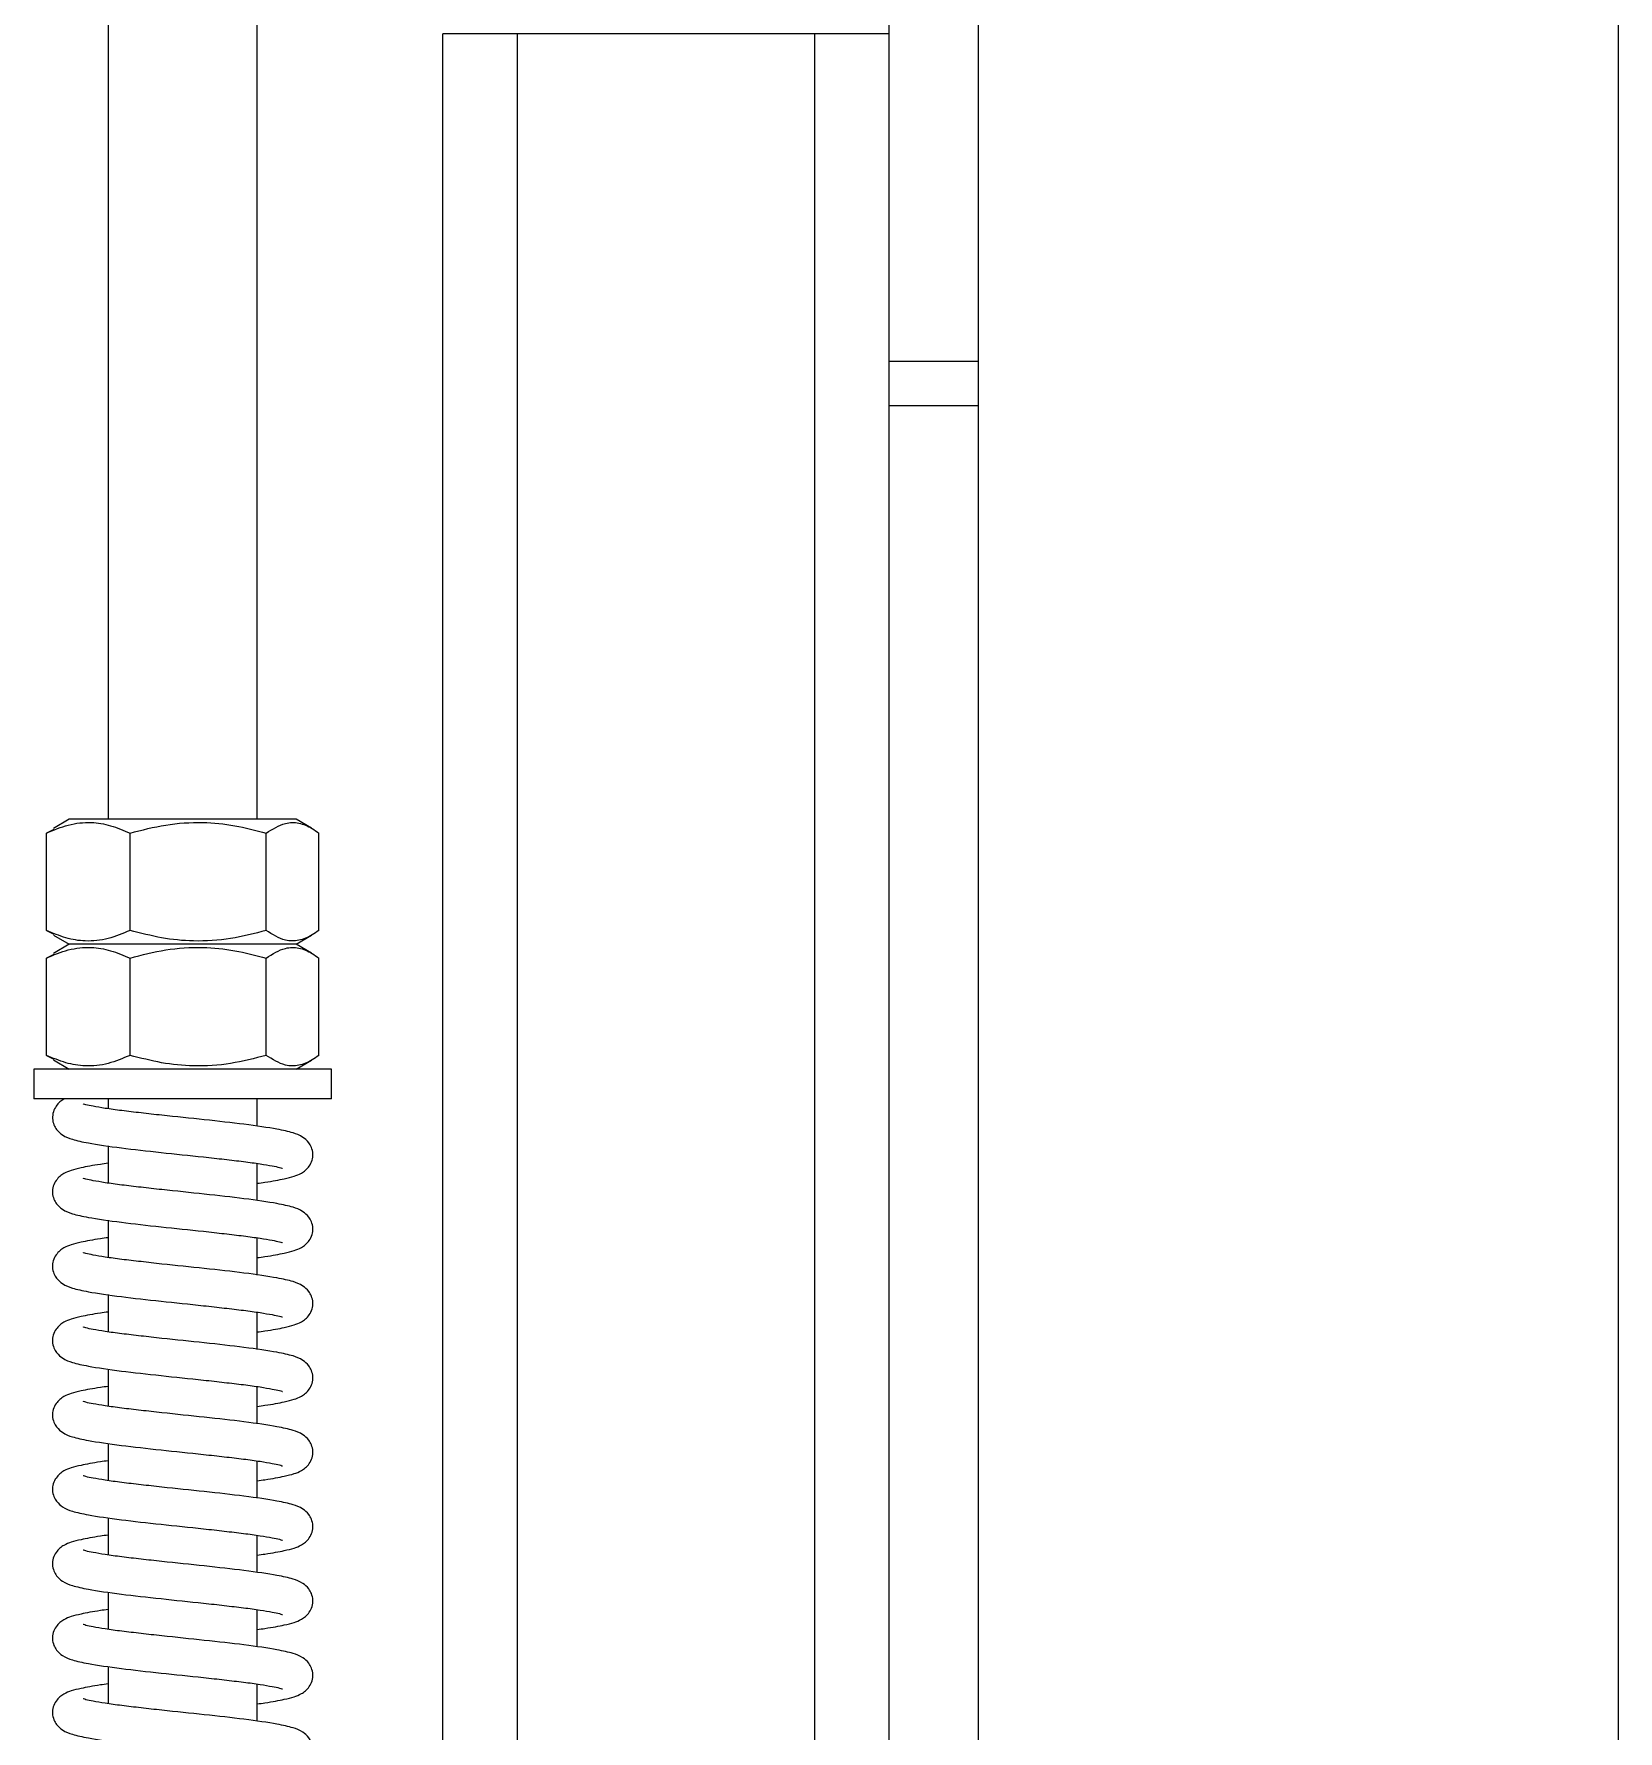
# Model space of a CAD drawing. Header units: millimetres. Extents: x 6622 to 532820, y 3370 to 359312.
# Drawn here: x 458771.5 to 458878, y 314423.9 to 314538 of the extents above; entities that cross this region are included whole.
import ezdxf

# ---------------------------------------------------------------- set-up
doc = ezdxf.new("R2010")
doc.units = ezdxf.units.MM

# ---------------------------------------------------------------- blocks, each defined once
blk = doc.blocks.new('A$C6F3A12F4')
at = {"color": 2, "linetype": 'Continuous', "lineweight": 25}
for p, q in [((67.2, 1428), (982.2, 1428)), ((600.2, 1385), (72.2, 1385)), ((109.2, 1379), (109.2, 1385)), ((112.2, 1385), (112.2, 1379)), ((109.2, 1379), (35.2, 1379)), ((87.2, 1379), (87.2, 1374)), ((112.2, 1379), (109.2, 1379)), ((462.2, 1379), (112.2, 1379)), ((487.2, 1374), (87.2, 1374)), ((87.2, 1374), (87.2, 1354)), ((487.2, 1354), (87.2, 1354)), ((87.2, 1354), (87.2, 1349)), ((487.2, 1349), (87.2, 1349)), ((158.8, 1341.5), (156.8, 1341.5)), ((156.8, 1341.5), (156.8, 1321.5)), ((158.8, 1341.5), (158.8, 1321.5)), ((140.6, 1340.16), (140, 1339.13)), ((147.47, 1340.66), (140.93, 1340.66)), ((148.4, 1339.13), (147.8, 1340.16)), ((149, 1340.16), (148.4, 1339.13)), ((155.87, 1340.66), (149.33, 1340.66)), ((156.8, 1339.13), (156.2, 1340.16)), ((140, 1339.13), (140, 1323.87)), ((148.4, 1339.13), (148.4, 1323.87)), ((140, 1336.5), (0, 1336.5)), ((147.47, 1337.12), (140.93, 1337.12)), ((155.87, 1337.12), (149.33, 1337.12)), ((160.64, 1336.5), (158.8, 1336.5)), ((165.64, 1336.5), (163.14, 1336.5)), ((170.64, 1336.5), (168.14, 1336.5)), ((175.64, 1336.5), (173.14, 1336.5)), ((180.64, 1336.5), (178.14, 1336.5)), ((185.64, 1336.5), (183.14, 1336.5)), ((190.64, 1336.5), (188.14, 1336.5)), ((195.64, 1336.5), (193.14, 1336.5)), ((200.64, 1336.5), (198.14, 1336.5)), ((147.47, 1327.96), (140.93, 1327.96)), ((155.87, 1327.96), (149.33, 1327.96)), ((0, 1326.5), (140, 1326.5)), ((158.8, 1326.5), (159.46, 1326.5)), ((161.96, 1326.5), (164.46, 1326.5)), ((166.96, 1326.5), (169.46, 1326.5)), ((171.96, 1326.5), (174.46, 1326.5)), ((176.96, 1326.5), (179.46, 1326.5)), ((181.96, 1326.5), (184.46, 1326.5)), ((186.96, 1326.5), (189.46, 1326.5)), ((191.96, 1326.5), (194.46, 1326.5)), ((196.96, 1326.5), (199.46, 1326.5)), ((140, 1323.87), (140.62, 1322.81)), ((147.78, 1322.81), (148.4, 1323.87)), ((148.4, 1323.87), (149.02, 1322.81)), ((156.18, 1322.81), (156.8, 1323.87)), ((140.68, 1322.84), (140.93, 1322.34)), ((147.47, 1322.34), (147.72, 1322.84)), ((149.08, 1322.84), (149.33, 1322.34)), ((155.87, 1322.34), (156.12, 1322.84)), ((147.47, 1322.34), (140.93, 1322.34)), ((155.87, 1322.34), (149.33, 1322.34)), ((156.8, 1321.5), (158.8, 1321.5))]:
    blk.add_line(p, q, dxfattribs=at)
for points, knots in [([(140.93, 1337.12), (140.66, 1337.54), (140.2, 1338.26), (140.2, 1339.31), (140.51, 1340.06), (140.82, 1340.51), (140.93, 1340.66)], [0, 0, 0, 0, 0.363594, 0.612792, 0.868709, 1, 1, 1, 1]), ([(147.47, 1340.66), (147.58, 1340.51), (147.89, 1340.07), (148.2, 1339.31), (148.2, 1338.27), (147.74, 1337.54), (147.47, 1337.12)], [0, 0, 0, 0, 0.131291, 0.380795, 0.636405, 1, 1, 1, 1]), ([(149.33, 1337.12), (149.06, 1337.54), (148.6, 1338.26), (148.6, 1339.31), (148.91, 1340.06), (149.22, 1340.51), (149.33, 1340.66)], [0, 0, 0, 0, 0.363593, 0.612792, 0.868709, 1, 1, 1, 1]), ([(155.87, 1340.66), (155.98, 1340.51), (156.29, 1340.07), (156.6, 1339.31), (156.6, 1338.27), (156.14, 1337.54), (155.87, 1337.12)], [0, 0, 0, 0, 0.131291, 0.380795, 0.636405, 1, 1, 1, 1]), ([(164.47, 1336.5), (164.45, 1336.68), (164.35, 1337.4), (164.19, 1338.26), (164.02, 1338.95), (163.82, 1339.48), (163.45, 1339.96), (162.94, 1340.22), (162.5, 1340.28), (162.06, 1340.18), (161.65, 1339.93), (161.27, 1339.47), (161.05, 1338.87), (160.8, 1337.74), (160.51, 1335.75), (160.2, 1332.99), (159.95, 1330.53), (159.74, 1328.68), (159.59, 1327.38), (159.44, 1326.28), (159.29, 1325.46), (159.21, 1324.99), (159.11, 1324.77), (159.14, 1324.8), (159.14, 1324.8)], [0, 0, 0, 0, 0.023267, 0.09235, 0.138799, 0.174285, 0.212257, 0.232337, 0.251572, 0.26947, 0.285627, 0.314201, 0.365, 0.433183, 0.53304, 0.628902, 0.724757, 0.774318, 0.824047, 0.873722, 0.919855, 0.96171, 0.999931, 1, 1, 1, 1]), ([(169.47, 1336.5), (169.45, 1336.68), (169.35, 1337.4), (169.19, 1338.26), (169.02, 1338.95), (168.82, 1339.48), (168.45, 1339.96), (167.94, 1340.22), (167.5, 1340.28), (167.06, 1340.18), (166.65, 1339.93), (166.27, 1339.47), (166.05, 1338.87), (165.8, 1337.74), (165.51, 1335.75), (165.2, 1332.99), (164.95, 1330.53), (164.74, 1328.68), (164.59, 1327.38), (164.44, 1326.28), (164.29, 1325.46), (164.21, 1324.99), (164.11, 1324.77), (164.14, 1324.8), (164.14, 1324.8)], [0, 0, 0, 0, 0.023267, 0.09235, 0.138799, 0.174285, 0.212257, 0.232337, 0.251572, 0.26947, 0.285627, 0.314201, 0.365, 0.433183, 0.53304, 0.628902, 0.724757, 0.774318, 0.824047, 0.873722, 0.919855, 0.96171, 0.999931, 1, 1, 1, 1]), ([(174.47, 1336.5), (174.45, 1336.68), (174.35, 1337.4), (174.19, 1338.26), (174.02, 1338.95), (173.82, 1339.48), (173.45, 1339.96), (172.94, 1340.22), (172.5, 1340.28), (172.06, 1340.18), (171.65, 1339.93), (171.27, 1339.47), (171.05, 1338.87), (170.8, 1337.74), (170.51, 1335.75), (170.2, 1332.99), (169.95, 1330.53), (169.74, 1328.68), (169.59, 1327.38), (169.44, 1326.28), (169.29, 1325.46), (169.21, 1324.99), (169.11, 1324.77), (169.14, 1324.8), (169.14, 1324.8)], [0, 0, 0, 0, 0.023267, 0.0923499, 0.1387989, 0.1742845, 0.2122573, 0.2323371, 0.2515723, 0.2694699, 0.2856268, 0.3142014, 0.3649996, 0.4331834, 0.5330397, 0.6289018, 0.7247574, 0.7743176, 0.8240472, 0.8737219, 0.9198555, 0.9617098, 0.9999307, 1, 1, 1, 1]), ([(179.47, 1336.5), (179.45, 1336.68), (179.35, 1337.4), (179.19, 1338.26), (179.02, 1338.95), (178.82, 1339.48), (178.45, 1339.96), (177.94, 1340.22), (177.5, 1340.28), (177.06, 1340.18), (176.65, 1339.93), (176.27, 1339.47), (176.05, 1338.87), (175.8, 1337.74), (175.51, 1335.75), (175.2, 1332.99), (174.95, 1330.53), (174.74, 1328.68), (174.59, 1327.38), (174.44, 1326.28), (174.29, 1325.46), (174.21, 1324.99), (174.11, 1324.77), (174.14, 1324.8), (174.14, 1324.8)], [0, 0, 0, 0, 0.023267, 0.09235, 0.138799, 0.174285, 0.212257, 0.232337, 0.251572, 0.26947, 0.285627, 0.314201, 0.365, 0.433183, 0.53304, 0.628902, 0.724757, 0.774318, 0.824047, 0.873722, 0.919855, 0.96171, 0.999931, 1, 1, 1, 1]), ([(184.47, 1336.5), (184.45, 1336.68), (184.35, 1337.4), (184.19, 1338.26), (184.02, 1338.95), (183.82, 1339.48), (183.45, 1339.96), (182.94, 1340.22), (182.5, 1340.28), (182.06, 1340.18), (181.65, 1339.93), (181.27, 1339.47), (181.05, 1338.87), (180.8, 1337.74), (180.51, 1335.75), (180.2, 1332.99), (179.95, 1330.53), (179.74, 1328.68), (179.59, 1327.38), (179.44, 1326.28), (179.29, 1325.46), (179.21, 1324.99), (179.11, 1324.77), (179.14, 1324.8), (179.14, 1324.8)], [0, 0, 0, 0, 0.023267, 0.09235, 0.138799, 0.174285, 0.212257, 0.232337, 0.251572, 0.26947, 0.285627, 0.314201, 0.365, 0.433183, 0.53304, 0.628902, 0.724757, 0.774318, 0.824047, 0.873722, 0.919855, 0.96171, 0.999931, 1, 1, 1, 1]), ([(189.47, 1336.5), (189.45, 1336.68), (189.35, 1337.4), (189.19, 1338.26), (189.02, 1338.95), (188.82, 1339.48), (188.45, 1339.96), (187.94, 1340.22), (187.5, 1340.28), (187.06, 1340.18), (186.65, 1339.93), (186.27, 1339.47), (186.05, 1338.87), (185.8, 1337.74), (185.51, 1335.75), (185.2, 1332.99), (184.95, 1330.53), (184.74, 1328.68), (184.59, 1327.38), (184.44, 1326.28), (184.29, 1325.46), (184.21, 1324.99), (184.11, 1324.77), (184.14, 1324.8), (184.14, 1324.8)], [0, 0, 0, 0, 0.023267, 0.09235, 0.138799, 0.174285, 0.212257, 0.232337, 0.251572, 0.26947, 0.285627, 0.314201, 0.365, 0.433183, 0.53304, 0.628902, 0.724757, 0.774318, 0.824047, 0.873722, 0.919855, 0.96171, 0.999931, 1, 1, 1, 1]), ([(194.47, 1336.5), (194.45, 1336.68), (194.35, 1337.4), (194.19, 1338.26), (194.02, 1338.95), (193.82, 1339.48), (193.45, 1339.96), (192.94, 1340.22), (192.5, 1340.28), (192.06, 1340.18), (191.65, 1339.93), (191.27, 1339.47), (191.05, 1338.87), (190.8, 1337.74), (190.51, 1335.75), (190.2, 1332.99), (189.95, 1330.53), (189.74, 1328.68), (189.59, 1327.38), (189.44, 1326.28), (189.29, 1325.46), (189.21, 1324.99), (189.11, 1324.77), (189.14, 1324.8), (189.14, 1324.8)], [0, 0, 0, 0, 0.023267, 0.09235, 0.138799, 0.174285, 0.212257, 0.232337, 0.251572, 0.26947, 0.285627, 0.314201, 0.365, 0.433183, 0.53304, 0.628902, 0.724757, 0.774318, 0.824047, 0.873722, 0.919855, 0.96171, 0.999931, 1, 1, 1, 1]), ([(199.47, 1336.5), (199.45, 1336.68), (199.35, 1337.4), (199.19, 1338.26), (199.02, 1338.95), (198.82, 1339.48), (198.45, 1339.96), (197.94, 1340.22), (197.5, 1340.28), (197.06, 1340.18), (196.65, 1339.93), (196.27, 1339.47), (196.05, 1338.87), (195.8, 1337.74), (195.51, 1335.75), (195.2, 1332.99), (194.95, 1330.53), (194.74, 1328.68), (194.59, 1327.38), (194.44, 1326.28), (194.29, 1325.46), (194.21, 1324.99), (194.11, 1324.77), (194.14, 1324.8), (194.14, 1324.8)], [0, 0, 0, 0, 0.023267, 0.0923499, 0.1387989, 0.1742845, 0.2122573, 0.232337, 0.2515723, 0.2694699, 0.2856267, 0.3142013, 0.3649996, 0.4331834, 0.5330397, 0.6289018, 0.7247574, 0.7743175, 0.8240472, 0.8737219, 0.9198555, 0.9617098, 0.9999307, 1, 1, 1, 1]), ([(204.47, 1336.5), (204.45, 1336.68), (204.35, 1337.4), (204.19, 1338.26), (204.02, 1338.95), (203.82, 1339.48), (203.45, 1339.96), (202.94, 1340.22), (202.5, 1340.28), (202.06, 1340.18), (201.65, 1339.93), (201.27, 1339.47), (201.05, 1338.87), (200.8, 1337.74), (200.51, 1335.75), (200.2, 1332.99), (199.95, 1330.53), (199.74, 1328.68), (199.59, 1327.38), (199.44, 1326.28), (199.29, 1325.46), (199.21, 1324.99), (199.11, 1324.77), (199.14, 1324.8), (199.14, 1324.8)], [0, 0, 0, 0, 0.023267, 0.09235, 0.138799, 0.174285, 0.212257, 0.232337, 0.251572, 0.26947, 0.285627, 0.314201, 0.365, 0.433183, 0.53304, 0.628902, 0.724757, 0.774318, 0.824047, 0.873722, 0.919855, 0.96171, 0.999931, 1, 1, 1, 1]), ([(158.79, 1323.59), (158.8, 1323.57), (158.88, 1323.37), (159.16, 1323.04), (159.65, 1322.79), (160.1, 1322.72), (160.54, 1322.82), (160.95, 1323.07), (161.33, 1323.53), (161.55, 1324.13), (161.8, 1325.26), (162.09, 1327.25), (162.4, 1330.01), (162.65, 1332.47), (162.86, 1334.32), (163.01, 1335.62), (163.16, 1336.72), (163.31, 1337.54), (163.39, 1338.01), (163.49, 1338.23), (163.46, 1338.2), (163.46, 1338.2)], [0, 0, 0, 0, 0.006601, 0.052285, 0.076443, 0.099584, 0.121116, 0.140554, 0.174932, 0.236046, 0.318076, 0.438211, 0.55354, 0.668862, 0.728487, 0.788315, 0.848078, 0.90358, 0.953934, 0.999917, 1, 1, 1, 1]), ([(163.13, 1326.5), (163.15, 1326.32), (163.25, 1325.6), (163.41, 1324.74), (163.58, 1324.05), (163.78, 1323.52), (164.15, 1323.04), (164.66, 1322.78), (165.1, 1322.72), (165.54, 1322.82), (165.95, 1323.07), (166.33, 1323.53), (166.55, 1324.13), (166.8, 1325.26), (167.09, 1327.25), (167.4, 1330.01), (167.65, 1332.47), (167.86, 1334.32), (168.01, 1335.62), (168.16, 1336.72), (168.31, 1337.54), (168.39, 1338.01), (168.49, 1338.23), (168.46, 1338.2), (168.46, 1338.2)], [0, 0, 0, 0, 0.023267, 0.0923499, 0.1387989, 0.1742845, 0.2122573, 0.232337, 0.2515723, 0.2694699, 0.2856267, 0.3142013, 0.3649996, 0.4331834, 0.5330397, 0.6289018, 0.7247574, 0.7743175, 0.8240472, 0.8737219, 0.9198555, 0.9617098, 0.9999307, 1, 1, 1, 1]), ([(168.13, 1326.5), (168.15, 1326.32), (168.25, 1325.6), (168.41, 1324.74), (168.58, 1324.05), (168.78, 1323.52), (169.15, 1323.04), (169.66, 1322.78), (170.1, 1322.72), (170.54, 1322.82), (170.95, 1323.07), (171.33, 1323.53), (171.55, 1324.13), (171.8, 1325.26), (172.09, 1327.25), (172.4, 1330.01), (172.65, 1332.47), (172.86, 1334.32), (173.01, 1335.62), (173.16, 1336.72), (173.31, 1337.54), (173.39, 1338.01), (173.49, 1338.23), (173.46, 1338.2), (173.46, 1338.2)], [0, 0, 0, 0, 0.023267, 0.09235, 0.138799, 0.174285, 0.212257, 0.232337, 0.251572, 0.26947, 0.285627, 0.314201, 0.365, 0.433183, 0.53304, 0.628902, 0.724757, 0.774318, 0.824047, 0.873722, 0.919855, 0.96171, 0.999931, 1, 1, 1, 1]), ([(173.13, 1326.5), (173.15, 1326.32), (173.25, 1325.6), (173.41, 1324.74), (173.58, 1324.05), (173.78, 1323.52), (174.15, 1323.04), (174.66, 1322.78), (175.1, 1322.72), (175.54, 1322.82), (175.95, 1323.07), (176.33, 1323.53), (176.55, 1324.13), (176.8, 1325.26), (177.09, 1327.25), (177.4, 1330.01), (177.65, 1332.47), (177.86, 1334.32), (178.01, 1335.62), (178.16, 1336.72), (178.31, 1337.54), (178.39, 1338.01), (178.49, 1338.23), (178.46, 1338.2), (178.46, 1338.2)], [0, 0, 0, 0, 0.023267, 0.09235, 0.138799, 0.174285, 0.212257, 0.232337, 0.251572, 0.26947, 0.285627, 0.314201, 0.365, 0.433183, 0.53304, 0.628902, 0.724757, 0.774318, 0.824047, 0.873722, 0.919855, 0.96171, 0.999931, 1, 1, 1, 1]), ([(178.13, 1326.5), (178.15, 1326.32), (178.25, 1325.6), (178.41, 1324.74), (178.58, 1324.05), (178.78, 1323.52), (179.15, 1323.04), (179.66, 1322.78), (180.1, 1322.72), (180.54, 1322.82), (180.95, 1323.07), (181.33, 1323.53), (181.55, 1324.13), (181.8, 1325.26), (182.09, 1327.25), (182.4, 1330.01), (182.65, 1332.47), (182.86, 1334.32), (183.01, 1335.62), (183.16, 1336.72), (183.31, 1337.54), (183.39, 1338.01), (183.49, 1338.23), (183.46, 1338.2), (183.46, 1338.2)], [0, 0, 0, 0, 0.023267, 0.09235, 0.138799, 0.174285, 0.212257, 0.232337, 0.251572, 0.26947, 0.285627, 0.314201, 0.365, 0.433183, 0.53304, 0.628902, 0.724757, 0.774318, 0.824047, 0.873722, 0.919855, 0.96171, 0.999931, 1, 1, 1, 1]), ([(183.13, 1326.5), (183.15, 1326.32), (183.25, 1325.6), (183.41, 1324.74), (183.58, 1324.05), (183.78, 1323.52), (184.15, 1323.04), (184.66, 1322.78), (185.1, 1322.72), (185.54, 1322.82), (185.95, 1323.07), (186.33, 1323.53), (186.55, 1324.13), (186.8, 1325.26), (187.09, 1327.25), (187.4, 1330.01), (187.65, 1332.47), (187.86, 1334.32), (188.01, 1335.62), (188.16, 1336.72), (188.31, 1337.54), (188.39, 1338.01), (188.49, 1338.23), (188.46, 1338.2), (188.46, 1338.2)], [0, 0, 0, 0, 0.023267, 0.09235, 0.138799, 0.174285, 0.212257, 0.232337, 0.251572, 0.26947, 0.285627, 0.314201, 0.365, 0.433183, 0.53304, 0.628902, 0.724757, 0.774318, 0.824047, 0.873722, 0.919855, 0.96171, 0.999931, 1, 1, 1, 1]), ([(188.13, 1326.5), (188.15, 1326.32), (188.25, 1325.6), (188.41, 1324.74), (188.58, 1324.05), (188.78, 1323.52), (189.15, 1323.04), (189.66, 1322.78), (190.1, 1322.72), (190.54, 1322.82), (190.95, 1323.07), (191.33, 1323.53), (191.55, 1324.13), (191.8, 1325.26), (192.09, 1327.25), (192.4, 1330.01), (192.65, 1332.47), (192.86, 1334.32), (193.01, 1335.62), (193.16, 1336.72), (193.31, 1337.54), (193.39, 1338.01), (193.49, 1338.23), (193.46, 1338.2), (193.46, 1338.2)], [0, 0, 0, 0, 0.023267, 0.0923499, 0.1387989, 0.1742845, 0.2122573, 0.2323371, 0.2515723, 0.2694699, 0.2856268, 0.3142014, 0.3649996, 0.4331834, 0.5330397, 0.6289018, 0.7247574, 0.7743176, 0.8240472, 0.8737219, 0.9198555, 0.9617098, 0.9999307, 1, 1, 1, 1]), ([(193.13, 1326.5), (193.15, 1326.32), (193.25, 1325.6), (193.41, 1324.74), (193.58, 1324.05), (193.78, 1323.52), (194.15, 1323.04), (194.66, 1322.78), (195.1, 1322.72), (195.54, 1322.82), (195.95, 1323.07), (196.33, 1323.53), (196.55, 1324.13), (196.8, 1325.26), (197.09, 1327.25), (197.4, 1330.01), (197.65, 1332.47), (197.86, 1334.32), (198.01, 1335.62), (198.16, 1336.72), (198.31, 1337.54), (198.39, 1338.01), (198.49, 1338.23), (198.46, 1338.2), (198.46, 1338.2)], [0, 0, 0, 0, 0.023267, 0.09235, 0.138799, 0.174285, 0.212257, 0.232337, 0.251572, 0.26947, 0.285627, 0.314201, 0.365, 0.433183, 0.53304, 0.628902, 0.724757, 0.774318, 0.824047, 0.873722, 0.919855, 0.96171, 0.999931, 1, 1, 1, 1]), ([(198.13, 1326.5), (198.15, 1326.32), (198.25, 1325.6), (198.41, 1324.74), (198.58, 1324.05), (198.78, 1323.52), (199.15, 1323.04), (199.66, 1322.78), (200.1, 1322.72), (200.54, 1322.82), (200.95, 1323.07), (201.33, 1323.53), (201.55, 1324.13), (201.8, 1325.26), (202.09, 1327.25), (202.4, 1330.01), (202.65, 1332.47), (202.86, 1334.32), (203.01, 1335.62), (203.16, 1336.72), (203.31, 1337.54), (203.39, 1338.01), (203.49, 1338.23), (203.46, 1338.2), (203.46, 1338.2)], [0, 0, 0, 0, 0.023267, 0.09235, 0.138799, 0.174285, 0.212257, 0.232337, 0.251572, 0.26947, 0.285627, 0.314201, 0.365, 0.433183, 0.53304, 0.628902, 0.724757, 0.774318, 0.824047, 0.873722, 0.919855, 0.96171, 0.999931, 1, 1, 1, 1]), ([(140.93, 1327.96), (140.72, 1328.76), (140.31, 1330.36), (140.15, 1332.74), (140.38, 1335.02), (140.75, 1336.42), (140.93, 1337.12)], [0, 0, 0, 0, 0.264608, 0.534948, 0.765347, 1, 1, 1, 1]), ([(147.47, 1337.12), (147.68, 1336.33), (148.09, 1334.72), (148.25, 1332.34), (148.02, 1330.06), (147.65, 1328.67), (147.47, 1327.96)], [0, 0, 0, 0, 0.264602, 0.534948, 0.765341, 1, 1, 1, 1]), ([(149.33, 1327.96), (149.12, 1328.76), (148.71, 1330.36), (148.55, 1332.74), (148.78, 1335.02), (149.15, 1336.42), (149.33, 1337.12)], [0, 0, 0, 0, 0.264608, 0.534948, 0.765347, 1, 1, 1, 1]), ([(155.87, 1337.12), (156.08, 1336.33), (156.49, 1334.72), (156.65, 1332.34), (156.42, 1330.06), (156.05, 1328.67), (155.87, 1327.96)], [0, 0, 0, 0, 0.264602, 0.534948, 0.765342, 1, 1, 1, 1]), ([(140.93, 1322.34), (140.72, 1322.83), (140.31, 1323.81), (140.15, 1325.28), (140.38, 1326.67), (140.75, 1327.53), (140.93, 1327.96)], [0, 0, 0, 0, 0.264603, 0.534948, 0.765342, 1, 1, 1, 1]), ([(147.47, 1327.96), (147.68, 1327.47), (148.09, 1326.49), (148.25, 1325.03), (148.02, 1323.63), (147.65, 1322.77), (147.47, 1322.34)], [0, 0, 0, 0, 0.264603, 0.534948, 0.76534, 1, 1, 1, 1]), ([(149.33, 1322.34), (149.12, 1322.83), (148.71, 1323.81), (148.55, 1325.28), (148.78, 1326.67), (149.15, 1327.53), (149.33, 1327.96)], [0, 0, 0, 0, 0.264603, 0.534948, 0.765341, 1, 1, 1, 1]), ([(155.87, 1327.96), (156.08, 1327.47), (156.49, 1326.49), (156.65, 1325.03), (156.42, 1323.63), (156.05, 1322.77), (155.87, 1322.34)], [0, 0, 0, 0, 0.264603, 0.534948, 0.76534, 1, 1, 1, 1])]:
    blk.add_open_spline(points, degree=3, knots=knots, dxfattribs=at)

msp = doc.modelspace()

# ---------------------------------------------------------------- block references
at = {"color": 0, "rotation": 270}
msp.add_blockref('A$C6F3A12F4', (457450, 314625.198), dxfattribs=at)

doc.saveas('drawing.dxf')
